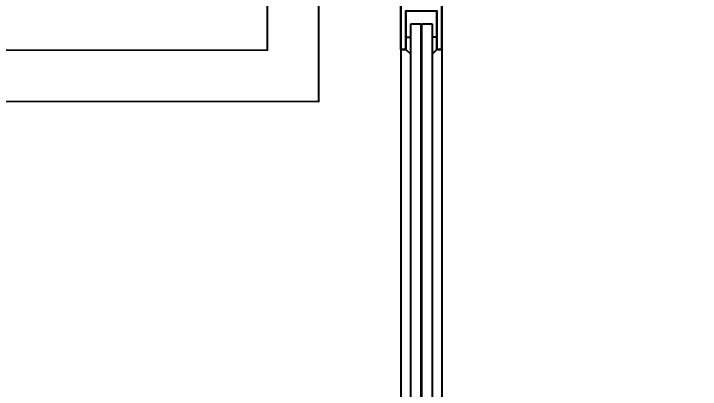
# Model space of a CAD drawing. Header units: centimetres. Extents: x 26569 to 160723, y -3143 to 14565.
# Drawn here: x 92557.23 to 92590.7, y -1228.08 to -1209.78 of the extents above; entities that cross this region are included whole.
import ezdxf

# ---------------------------------------------------------------- set-up
doc = ezdxf.new("R2010")
doc.units = ezdxf.units.CM
doc.header["$LTSCALE"] = 100
for name, color, linetype in [('A-ANNO-DIMS', 187, 'Continuous'), ('A-GLAZ-FRME', 12, 'Continuous'), ('A-GLAZ-FRME-MBND', 9, 'Continuous'), ('A-GLAZ-FULL', 130, 'Continuous'), ('A-WALL-GYPB', 45, 'Continuous')]:
    doc.layers.add(name, color=color, linetype=linetype)
doc.styles.add('Fields_100', font='act_simplex.shx', dxfattribs={"width": 0.8, "height": 20})
doc.dimstyles.new('FIELDS_100', dxfattribs={"dimscale": 0, "dimtxt": 20, "dimasz": 5, "dimexe": 5, "dimexo": 5, "dimgap": 5, "dimtad": 0, "dimdec": 0, "dimzin": 0, "dimdsep": 46, "dimtxsty": 'Fields_100', "dimblk": 'DOT', "dimcen": 0.09, "dimclrt": 50, "dimadec": 0, "dimazin": 0, "dimtfac": 1, "dimtdec": 0, "dimtix": 1, "dimtofl": 0, "dimtmove": 1, "dimatfit": 3, "dimfxl": 5, "dimfxlon": 1, "dimtolj": 1, "dimtzin": 0, "dimarcsym": 0})

# ---------------------------------------------------------------- blocks, each defined once
blk = doc.blocks.new('_Dot')
at = {"color": 0, "linetype": 'ByBlock', "lineweight": -2}
blk.add_line((-0.5, 0), (-1, 0), dxfattribs=at)
at = {"color": 0, "linetype": 'ByBlock', "const_width": 0.5}
blk.add_lwpolyline([(-0.25, 0, 1), (0.25, 0, 1)], format="xyb", close=True, dxfattribs=at)
blk = doc.blocks.new('*D914')
at = {"layer": 'A-ANNO-DIMS', "color": 0, "lineweight": -2}
for p, q in [((92533.996, -778.602), (92523.996, -778.602)), ((92528.996, -783.602), (92528.996, -1203.232)), ((92528.996, -1674.006), (92528.996, -1254.375)), ((92533.996, -1679.006), (92523.996, -1679.006))]:
    blk.add_line(p, q, dxfattribs=at)
at = {"layer": 'DEFPOINTS', "color": 0}
for p in [(92672.985, -778.602), (92528.996, -1679.006), (92672.985, -1679.006)]:
    blk.add_point(p, dxfattribs=at)
at = {"layer": 'A-ANNO-DIMS', "color": 0, "lineweight": -2, "xscale": 5, "yscale": 5, "zscale": 5}
for p, rotation in [((92528.996, -778.602), 90), ((92528.996, -1679.006), 270)]:
    blk.add_blockref('_Dot', p, dxfattribs=dict(at, rotation=rotation))
at = {"layer": 'A-ANNO-DIMS', "color": 50, "insert": (92528.996, -1228.804), "char_height": 20, "attachment_point": 5, "rotation": 90, "style": 'Fields_100'}
blk.add_mtext('\\A1;900', dxfattribs=at)

msp = doc.modelspace()

# ---------------------------------------------------------------- linework, layer by layer
at = {"layer": 'A-GLAZ-FRME'}
for points in [[(92576.35, -1209.642), (92576.35, -1211.521), (92576.1, -1211.521), (92576.1, -1204.221)], [(92578.1, -1204.221), (92578.1, -1211.521), (92577.85, -1211.521), (92577.85, -1209.642)]]:
    msp.add_lwpolyline(points, dxfattribs=at)
at = {"layer": 'A-GLAZ-FRME', "elevation": 0}
msp.add_lwpolyline([(92576.1, -1204.594), (92576.1, -1211.522), (92576.35, -1211.522), (92576.35, -1209.642), (92577.85, -1209.642), (92577.85, -1211.522), (92578.1, -1211.522), (92578.1, -1204.594)], dxfattribs=at)
at = {"layer": 'A-GLAZ-FRME-MBND'}
for p, q in [((92576.35, -1210.927), (92576.58, -1210.927)), ((92577.85, -1210.927), (92577.62, -1210.927)), ((92576.1, -1211.522), (92576.1, -1598.261)), ((92576.35, -1211.522), (92576.58, -1211.752)), ((92577.85, -1211.522), (92577.62, -1211.752)), ((92578.1, -1211.522), (92578.1, -1598.261))]:
    msp.add_line(p, q, dxfattribs=at)
at = {"layer": 'A-GLAZ-FULL'}
for p, q in [((92576.58, -1210.272), (92577.08, -1210.272)), ((92577.12, -1210.272), (92577.62, -1210.272))]:
    msp.add_line(p, q, dxfattribs=at)
for points in [[(92577.08, -1210.272), (92577.08, -1599.543), (92576.58, -1599.543), (92576.58, -1210.272)], [(92577.62, -1210.272), (92577.62, -1599.543), (92577.12, -1599.543), (92577.12, -1210.272)]]:
    msp.add_lwpolyline(points, dxfattribs=at)
at = {"layer": 'A-WALL-GYPB'}
for points in [[(92159.6, -1214.021), (92572.1, -1214.05), (92572.1, -1204.021)], [(92159.6, -1211.521), (92569.6, -1211.55), (92569.6, -1204.021)]]:
    msp.add_lwpolyline(points, dxfattribs=at)

# ---------------------------------------------------------------- dimensions: what is measured, and where the dimension line sits
at = {"layer": 'A-ANNO-DIMS'}
dim = msp.add_linear_dim(base=(92528.996, -1679.006), p1=(92672.985, -778.602), p2=(92672.985, -1679.006), angle=90, dimstyle='FIELDS_100', override={"dimscale": 1}, dxfattribs=at)
dim.commit()
dim.dimension.update_dxf_attribs({"geometry": '*D914', "text_midpoint": (92528.996, -1228.804)})

doc.saveas('drawing.dxf')
